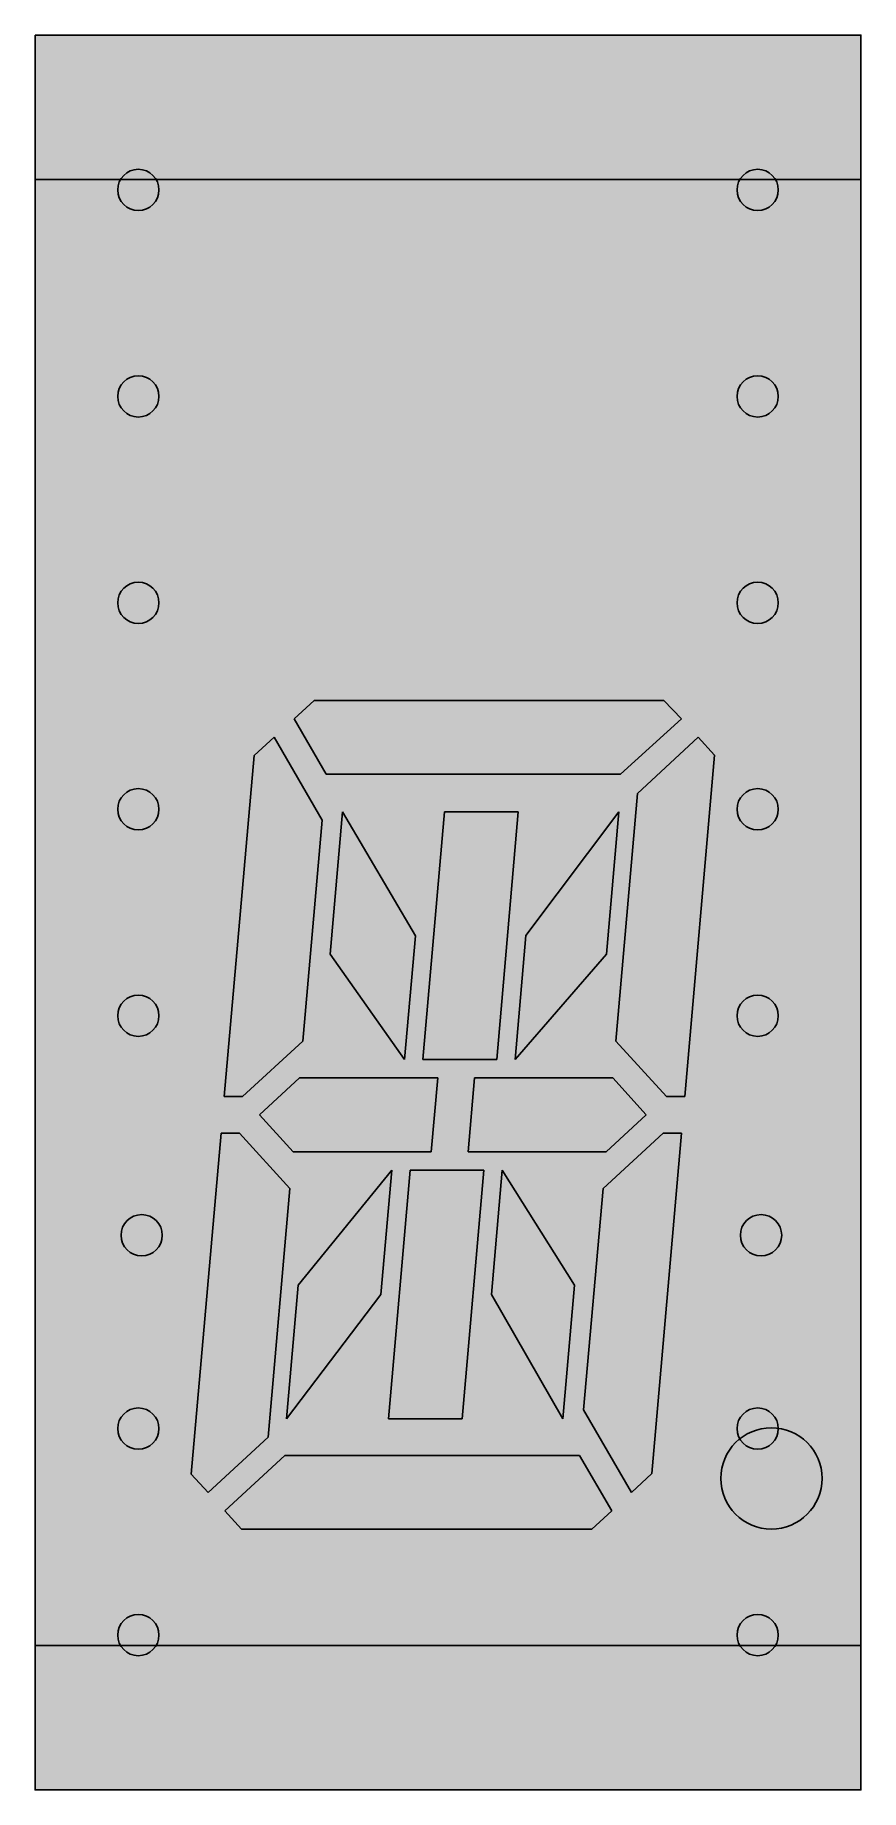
# Model space of a CAD drawing. Header units: inches. Extents: x 0 to 0.4, y 0 to 0.85.
import ezdxf

# ---------------------------------------------------------------- set-up
doc = ezdxf.new("R2010")
doc.units = ezdxf.units.IN
doc.layers.add('hrany', color=250, linetype='Continuous')
doc.layers.add('Piny', color=3, linetype='Continuous')

msp = doc.modelspace()

# ---------------------------------------------------------------- hatches: boundary and pattern name
at = {"layer": 'hrany', "lineweight": -3}
h = msp.add_hatch(color=9, dxfattribs=at)
h.dxf.hatch_style = 1
h.paths.add_polyline_path([(0.4, 0.85), (0, 0.85), (0, 0.78), (0.4, 0.78)])
h.paths.add_polyline_path([(0.4, 0.07), (0, 0.07), (0, 0), (0.4, 0)])
h = msp.add_hatch(color=8, dxfattribs=at)
h.dxf.hatch_style = 1
h.paths.add_polyline_path([(0.4, 0.78), (0, 0.78), (0, 0.07), (0.4, 0.07)])
h.paths.add_polyline_path([(0.30458, 0.52777), (0.31311, 0.51884), (0.28358, 0.49208), (0.14097, 0.49208), (0.12546, 0.51884), (0.13517, 0.52777)], flags=16)
h.paths.add_polyline_path([(0.11576, 0.50992), (0.13902, 0.46977), (0.12965, 0.36269), (0.10054, 0.33592), (0.09161, 0.33592), (0.10606, 0.501)], flags=16)
h.paths.add_polyline_path([(0.19831, 0.47375), (0.234, 0.47375), (0.22359, 0.35381), (0.18789, 0.35379)], flags=16)
h.paths.add_polyline_path([(0.14887, 0.47375), (0.18418, 0.41377), (0.17897, 0.35379), (0.14288, 0.40484)], flags=16)
h.paths.add_polyline_path([(0.32915, 0.50125), (0.31469, 0.33592), (0.30577, 0.33592), (0.28134, 0.36275), (0.29184, 0.48267), (0.3211, 0.50991)], flags=16)
h.paths.add_polyline_path([(0.28277, 0.47375), (0.27678, 0.40484), (0.23251, 0.35381), (0.23772, 0.41378)], flags=16)
h.paths.add_polyline_path([(0.19501, 0.34485), (0.19189, 0.30915), (0.12496, 0.30915), (0.10868, 0.327), (0.12809, 0.34485)], flags=16)
h.paths.add_polyline_path([(0.21285, 0.34485), (0.27978, 0.34485), (0.29606, 0.327), (0.27665, 0.30915), (0.20973, 0.30915)], flags=16)
h.paths.add_polyline_path([(0.09898, 0.31808), (0.1234, 0.29131), (0.11286, 0.17085), (0.08375, 0.14408), (0.07561, 0.153), (0.09005, 0.31808)], flags=16)
h.paths.add_polyline_path([(0.3042, 0.31808), (0.31313, 0.31808), (0.29871, 0.15326), (0.28885, 0.14408), (0.26571, 0.18404), (0.2751, 0.29137)], flags=16)
h.paths.add_polyline_path([(0.21738, 0.30027), (0.20692, 0.17977), (0.17123, 0.17977), (0.18169, 0.30025)], flags=16)
h.paths.add_polyline_path([(0.17277, 0.30025), (0.16754, 0.24001), (0.12178, 0.17977), (0.1274, 0.24446)], flags=16)
h.paths.add_polyline_path([(0.22631, 0.30027), (0.2613, 0.24446), (0.25568, 0.17977), (0.22107, 0.24002)], flags=16)
h.paths.add_polyline_path([(0.26377, 0.16192), (0.27928, 0.13516), (0.2697, 0.12623), (0.10004, 0.12623), (0.09189, 0.13516), (0.12101, 0.16192)], flags=16)
h.paths.add_polyline_path([(0.38119, 0.15088, -1), (0.33211, 0.15088, -1)], flags=16)
h = msp.add_hatch(color=1, dxfattribs=at)
h.dxf.hatch_style = 1
h.paths.add_polyline_path([(0.28277, 0.47375), (0.23772, 0.41378), (0.23251, 0.35381), (0.27678, 0.40484)])
h.paths.add_polyline_path([(0.32915, 0.50125), (0.3211, 0.50991), (0.29184, 0.48267), (0.28134, 0.36275), (0.30577, 0.33592), (0.31469, 0.33592)])
h.paths.add_polyline_path([(0.31311, 0.51884), (0.30458, 0.52777), (0.13517, 0.52777), (0.12546, 0.51884), (0.14097, 0.49208), (0.28358, 0.49208)])
h.paths.add_polyline_path([(0.234, 0.47375), (0.19831, 0.47375), (0.18789, 0.35379), (0.22359, 0.35381)])
h.paths.add_polyline_path([(0.14887, 0.47375), (0.14288, 0.40484), (0.17897, 0.35379), (0.18418, 0.41377)])
h.paths.add_polyline_path([(0.13902, 0.46977), (0.11576, 0.50992), (0.10606, 0.501), (0.09161, 0.33592), (0.10054, 0.33592), (0.12965, 0.36269)])
h.paths.add_polyline_path([(0.19501, 0.34485), (0.12809, 0.34485), (0.10868, 0.327), (0.12496, 0.30915), (0.19189, 0.30915)])
h.paths.add_polyline_path([(0.29606, 0.327), (0.27978, 0.34485), (0.21285, 0.34485), (0.20973, 0.30915), (0.27665, 0.30915)])
h.paths.add_polyline_path([(0.31313, 0.31808), (0.3042, 0.31808), (0.2751, 0.29137), (0.26571, 0.18404), (0.28885, 0.14408), (0.29871, 0.15326)])
h.paths.add_polyline_path([(0.22631, 0.30027), (0.22107, 0.24002), (0.25568, 0.17977), (0.2613, 0.24446)])
h.paths.add_polyline_path([(0.21738, 0.30027), (0.18169, 0.30025), (0.17123, 0.17977), (0.20692, 0.17977)])
h.paths.add_polyline_path([(0.17277, 0.30025), (0.1274, 0.24446), (0.12178, 0.17977), (0.16754, 0.24001)])
h.paths.add_polyline_path([(0.1234, 0.29131), (0.09898, 0.31808), (0.09005, 0.31808), (0.07561, 0.153), (0.08375, 0.14408), (0.11286, 0.17085)])
h.paths.add_polyline_path([(0.26377, 0.16192), (0.12101, 0.16192), (0.09189, 0.13516), (0.10004, 0.12623), (0.2697, 0.12623), (0.27928, 0.13516)])
h.paths.add_polyline_path([(0.33211, 0.15088, 1), (0.38119, 0.15088, 1)])

# ---------------------------------------------------------------- linework, layer by layer
msp.add_line((0.20574, 0.3538), (0.20574, 0.3538))
at = {"layer": 'hrany', "color": 8, "lineweight": -3}
for p, q in [((0.4, 0.78), (0, 0.78)), ((0.4, 0.07), (0, 0.07))]:
    msp.add_line(p, q, dxfattribs=at)
at = {"layer": 'hrany', "color": 1}
for p, q in [((0.12546, 0.51884), (0.13517, 0.52777)), ((0.13517, 0.52777), (0.30458, 0.52777)), ((0.31311, 0.51884), (0.30458, 0.52777)), ((0.12546, 0.51884), (0.14097, 0.49208)), ((0.31311, 0.51884), (0.28358, 0.49208)), ((0.10606, 0.501), (0.11576, 0.50992)), ((0.11576, 0.50992), (0.13902, 0.46977)), ((0.32112, 0.50992), (0.29184, 0.48267)), ((0.32915, 0.50125), (0.3211, 0.50991)), ((0.10606, 0.501), (0.09161, 0.33592)), ((0.31469, 0.33592), (0.32915, 0.50125)), ((0.14097, 0.49208), (0.28358, 0.49208)), ((0.29184, 0.48267), (0.28134, 0.36275)), ((0.13902, 0.46977), (0.12965, 0.36269)), ((0.14887, 0.47375), (0.14288, 0.40484)), ((0.14887, 0.47375), (0.18418, 0.41377)), ((0.18789, 0.35379), (0.19831, 0.47375)), ((0.19831, 0.47375), (0.234, 0.47375)), ((0.234, 0.47375), (0.22359, 0.35381)), ((0.23772, 0.41378), (0.28277, 0.47375)), ((0.28277, 0.47375), (0.27678, 0.40484)), ((0.18418, 0.41377), (0.17897, 0.35379)), ((0.23772, 0.41378), (0.23251, 0.35381)), ((0.17897, 0.35379), (0.14288, 0.40484)), ((0.27678, 0.40484), (0.23251, 0.35381)), ((0.10054, 0.33592), (0.12965, 0.36269)), ((0.30577, 0.33592), (0.28134, 0.36275)), ((0.22359, 0.35381), (0.18789, 0.35379)), ((0.10868, 0.327), (0.12809, 0.34485)), ((0.12809, 0.34485), (0.19501, 0.34485)), ((0.19501, 0.34485), (0.19189, 0.30915)), ((0.21285, 0.34485), (0.20973, 0.30915)), ((0.27978, 0.34485), (0.21285, 0.34485)), ((0.29606, 0.327), (0.27978, 0.34485)), ((0.09161, 0.33592), (0.10054, 0.33592)), ((0.31469, 0.33592), (0.30577, 0.33592)), ((0.10868, 0.327), (0.12496, 0.30915)), ((0.27665, 0.30915), (0.29606, 0.327)), ((0.09005, 0.31808), (0.07561, 0.153)), ((0.09005, 0.31808), (0.09898, 0.31808)), ((0.09898, 0.31808), (0.1234, 0.29131)), ((0.3042, 0.31808), (0.2751, 0.29137)), ((0.31313, 0.31808), (0.29871, 0.15326)), ((0.31313, 0.31808), (0.3042, 0.31808)), ((0.12496, 0.30915), (0.19189, 0.30915)), ((0.27665, 0.30915), (0.20973, 0.30915)), ((0.17277, 0.30025), (0.1274, 0.24446)), ((0.17277, 0.30025), (0.16754, 0.24001)), ((0.17123, 0.17977), (0.18169, 0.30025)), ((0.18169, 0.30025), (0.21738, 0.30027)), ((0.21738, 0.30027), (0.20692, 0.17977)), ((0.22631, 0.30027), (0.22107, 0.24002)), ((0.22631, 0.30027), (0.2613, 0.24446)), ((0.11286, 0.17085), (0.1234, 0.29131)), ((0.26571, 0.18404), (0.2751, 0.29137)), ((0.1274, 0.24446), (0.12178, 0.17977)), ((0.16754, 0.24001), (0.12178, 0.17977)), ((0.22107, 0.24002), (0.25568, 0.17977)), ((0.2613, 0.24446), (0.25568, 0.17977)), ((0.20692, 0.17977), (0.17123, 0.17977)), ((0.28885, 0.14408), (0.26571, 0.18404)), ((0.08375, 0.14408), (0.11286, 0.17085)), ((0.09189, 0.13516), (0.12101, 0.16192)), ((0.12101, 0.16192), (0.26377, 0.16192)), ((0.26377, 0.16192), (0.27928, 0.13516)), ((0.08375, 0.14408), (0.07561, 0.153)), ((0.28885, 0.14408), (0.29871, 0.15326)), ((0.10004, 0.12623), (0.09189, 0.13516)), ((0.2697, 0.12623), (0.27928, 0.13516)), ((0.2697, 0.12623), (0.10004, 0.12623))]:
    msp.add_line(p, q, dxfattribs=at)
at = {"layer": 'hrany'}
msp.add_line((0.2549, 0.16192), (0.2549, 0.16192), dxfattribs=at)
at = {"layer": 'hrany', "color": 8, "lineweight": -3}
msp.add_lwpolyline([(0, 0.85), (0.4, 0.85), (0.4, 0), (0, 0)], close=True, dxfattribs=at)
at = {"layer": 'hrany', "color": 1}
msp.add_circle((0.35665, 0.15088), 0.02454, dxfattribs=at)
at = {"layer": 'Piny', "lineweight": -3}
for centre in [(0.05, 0.775), (0.35, 0.775), (0.05, 0.675), (0.35, 0.675), (0.05, 0.575), (0.35, 0.575), (0.05, 0.475), (0.35, 0.475), (0.05, 0.375), (0.35, 0.375), (0.05162, 0.26866), (0.35162, 0.26866), (0.05, 0.175), (0.35, 0.175), (0.05, 0.075), (0.35, 0.075)]:
    msp.add_circle(centre, 0.01, dxfattribs=at)

doc.saveas('drawing.dxf')
